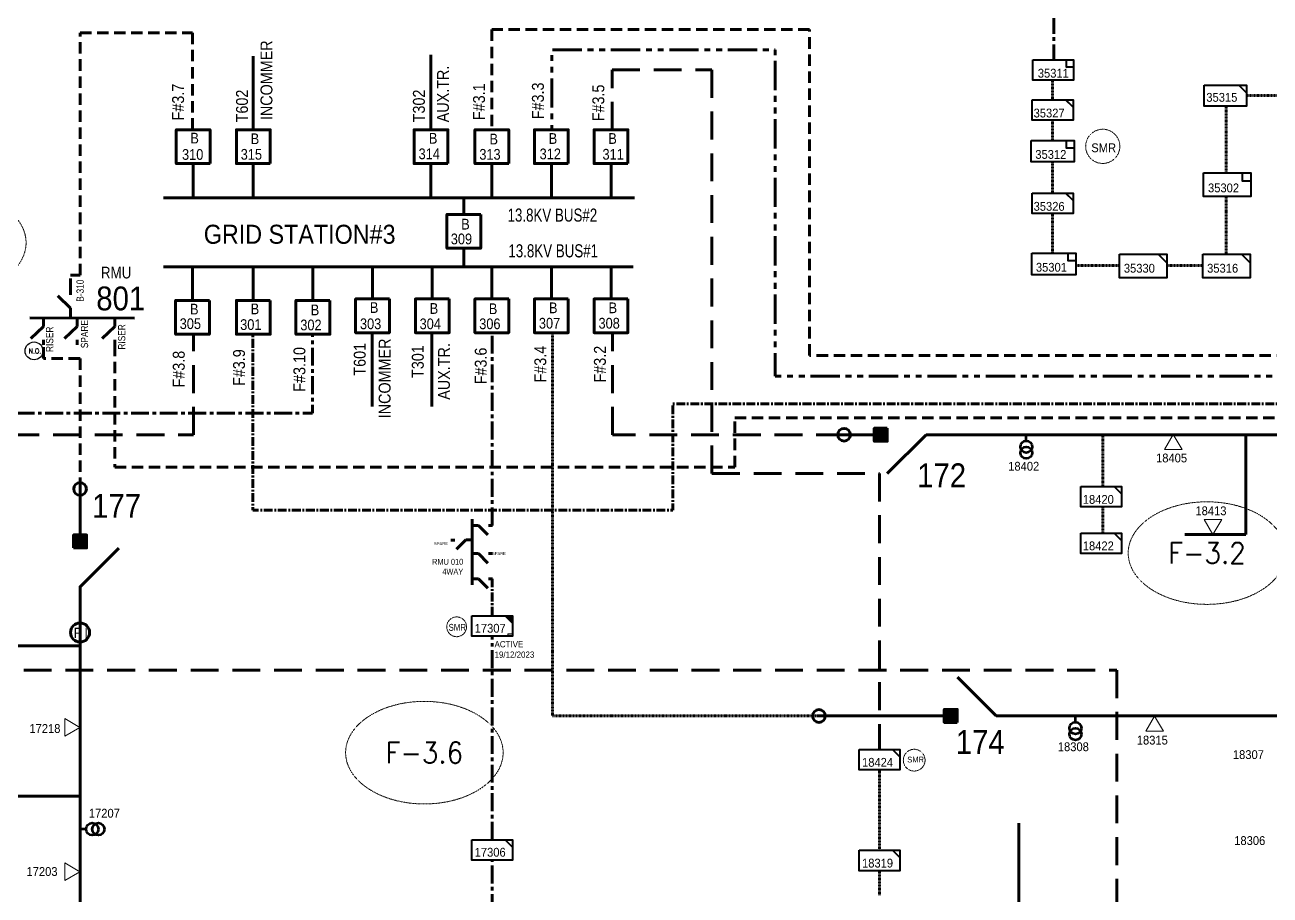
# Model space of a CAD drawing. Header units: metres. Extents: x 65984 to 144644, y -19036 to 23726.
# Drawn here: x 118942 to 119464, y 21944 to 22309 of the extents above; entities that cross this region are included whole.
import ezdxf
from ezdxf.enums import TextEntityAlignment as Align

# ---------------------------------------------------------------- set-up
doc = ezdxf.new("R2010")
doc.units = ezdxf.units.M
doc.header["$MEASUREMENT"] = 0
for name, pattern in [('( Center )', [2, 1.25, -0.25, 0.25, -0.25]), ('( Phantom )', [2.5, 1.25, -0.25, 0.25, -0.25, 0.25, -0.25]), ('DGN Style 3', [0.013877, 0, -0.013877]), ('HIDDEN2', [2381.25, 1587.5, -793.75])]:
    doc.linetypes.add(name, pattern=pattern)
doc.layers.get('0').update_dxf_attribs({"color": 95, "lineweight": 40})
for name, color, linetype, lineweight in [('ABS', 7, 'Continuous', 40), ('ABS NUMBER', 112, 'Continuous', 30), ('CONTRACTOR NAME', 95, 'Continuous', 40), ('d_eos', 111, 'Continuous', 40), ('d_eos no', 121, 'Continuous', 40), ('d_oh branch', 94, 'Continuous', 40), ('d_switch', 95, 'Continuous', 40), ('d_tf', 1, 'Continuous', 40), ('d_tf no', 6, 'Continuous', 40), ('d_tf_200', 1, 'Continuous', 40), ('d_ug cable', 95, 'Continuous', 40), ('d_ug main line', 95, 'Continuous', 40), ('EARTH FAULT INDICATOR', 95, 'Continuous', 40), ('FDR  1  05', 172, 'Continuous', 40), ('FDR  1  16', 234, 'Continuous', 40), ('fedr no', 95, 'Continuous', 40), ('GRID STATION 01', 7, 'Continuous', 40), ('Level 37', 7, 'Continuous', 0), ('O H MAIN FEEDER', 4, 'Continuous', 100), ('SW N O', 114, 'Continuous', 30)]:
    doc.layers.add(name, color=color, linetype=linetype, lineweight=lineweight)
doc.styles.add('NASKHF', font='naskhf.shx', dxfattribs={"height": 8})
doc.styles.add('Style-Andalus', font='andlso.ttf')
doc.styles.add('Style-Arial', font='arial.ttf')
doc.styles.add('Style-ENGINEERING', font='ENGINEERING.shx')
doc.styles.add('Style-msdefault', font='msdefault.shx')
doc.styles.add('Style-STANDARD', font='STANDARD.shx')

# ---------------------------------------------------------------- blocks, each defined once
blk = doc.blocks.new('TFU_36')
at = {"layer": 'd_tf_200', "color": 17, "linetype": 'Continuous', "lineweight": 53}
blk.add_line((0, 10), (0, 0), dxfattribs=at)
for centre in [(0, 30), (0, 20)]:
    blk.add_circle(centre, 10, dxfattribs=at)
blk = doc.blocks.new('TF3')
at = {"color": 0, "linetype": 'ByBlock', "lineweight": -2}
for p, q in [((11.3, 9), (18.3, 9)), ((18.3, 9), (18.3, 2))]:
    blk.add_line(p, q, dxfattribs=at)
at = {"color": 0, "linetype": 'ByBlock', "lineweight": -2, "flags": 128}
blk.add_lwpolyline([(18.3, 2), (11.3, 2), (11.3, 9)], dxfattribs=at)
at = {"color": 0, "linetype": 'ByBlock', "lineweight": -2}
blk.add_3dface([(-21.7, 9), (18.3, 9), (18.3, -11), (-21.7, -11)], dxfattribs=at)
blk = doc.blocks.new('TF_8')
at = {"color": 0, "linetype": 'ByBlock', "lineweight": -2}
blk.add_line((6.3, 4.95), (9.9, 1.35), dxfattribs=at)
blk.add_3dface([(-10.1, 4.95), (9.9, 4.95), (9.9, -5.05), (-10.1, -5.05)], dxfattribs=at)
blk = doc.blocks.new('ABS2_1_1')
at = {"color": 0, "linetype": 'ByBlock', "lineweight": -2, "ltscale": 500}
for q in [(-29900, 43500), (0, 0)]:
    blk.add_line((0, 13600), q, dxfattribs=at)
at = {"color": 0, "linetype": 'ByBlock', "lineweight": -2, "ltscale": 500, "flags": 128}
for points in [[(5000, 43600), (-5000, 43600), (-5000, 53600), (5000, 53600)], [(3791, 49653), (3791, 49653), (3791, 49653)]]:
    blk.add_lwpolyline(points, close=True, dxfattribs=at)
at = {"color": 0, "linetype": 'ByBlock', "lineweight": -2, "ltscale": 500}
for points in [[(5000, 43600), (-5000, 43600), (5000, 53600), (-5000, 53600)], [(3791, 49653), (3791, 49653), (3791, 49653)]]:
    blk.add_solid(points, dxfattribs=at)
blk = doc.blocks.new('TFU_53')
at = {"layer": 'd_tf_200', "color": 214, "linetype": 'Continuous', "lineweight": 53}
blk.add_line((0, 10), (0, 0), dxfattribs=at)
for centre in [(0, 30), (0, 20)]:
    blk.add_circle(centre, 10, dxfattribs=at)
blk = doc.blocks.new('TFU_52')
at = {"layer": 'd_tf_200', "color": 111, "linetype": 'Continuous', "lineweight": 53}
blk.add_line((0, 10), (0, 0), dxfattribs=at)
at = {"layer": 'd_tf_200', "color": 111, "linetype": 'Continuous', "lineweight": 53, "extrusion": (0, 0, -1)}
for centre in [(0, 30), (0, 20)]:
    blk.add_circle(centre, 10, dxfattribs=at)
blk = doc.blocks.new('*U906')
at = {"layer": 'EARTH FAULT INDICATOR', "color": 2, "linetype": 'Continuous', "lineweight": 100}
blk.add_circle((0.02, 0.13), 4, dxfattribs=at)
at = {"layer": 'EARTH FAULT INDICATOR', "color": 2, "lineweight": 140, "style": 'Style-Andalus', "width": 0.9}
blk.add_text('F I', height=4.234, dxfattribs=at).set_placement((-2.61, 2.11), align=Align.TOP_LEFT)
blk = doc.blocks.new('exist.us-1000kva')
at = {"color": 0, "linetype": 'ByBlock', "lineweight": -2, "flags": 128}
blk.add_lwpolyline([(40, 12.9), (32.8, 20), (40, 20)], close=True, dxfattribs=at)
at = {"color": 0, "linetype": 'ByBlock', "lineweight": -2, "extrusion": (0, 0, -1)}
blk.add_solid([(-40, 12.9), (-32.8, 20), (-40, 20)], dxfattribs=at)
at = {"color": 0, "linetype": 'ByBlock', "lineweight": -2, "xscale": 2, "yscale": 2}
blk.add_blockref('TF_8', (20.2, 10.1), dxfattribs=at)
blk = doc.blocks.new('TRA1_278')
at = {"layer": 'd_tf', "color": 214, "linetype": 'Continuous', "lineweight": 0, "ltscale": 0.000236361, "extrusion": (0, 0, -1), "flags": 128}
blk.add_lwpolyline([(-10, -17), (0, 0), (10, -17)], close=True, dxfattribs=at)
blk = doc.blocks.new('TRA1_277')
at = {"layer": 'd_tf', "color": 214, "linetype": 'Continuous', "lineweight": 0, "ltscale": 0.000236361, "xscale": 1.000046566207833, "yscale": 1.000046566207833, "zscale": 1.000046566207833, "rotation": 180}
blk.add_blockref('TRA1_278', (0, 0), dxfattribs=at)
blk = doc.blocks.new('TRA1_270')
at = {"layer": 'd_tf', "color": 17, "linetype": 'Continuous', "lineweight": 0, "ltscale": 0.000236361, "flags": 128}
blk.add_lwpolyline([(10, -17), (0, 0), (-10, -17)], close=True, dxfattribs=at)
blk = doc.blocks.new('TRA1_269')
at = {"layer": 'd_tf', "color": 17, "linetype": 'Continuous', "lineweight": 0, "ltscale": 0.000236361, "xscale": 1.000046566207833, "yscale": 1.000046566207833, "zscale": 1.000046566207833, "rotation": 180}
blk.add_blockref('TRA1_270', (0, 0), dxfattribs=at)
blk = doc.blocks.new('TRA1_268')
at = {"layer": 'd_tf', "color": 111, "linetype": 'Continuous', "lineweight": 0, "ltscale": 0.000236361, "flags": 128}
blk.add_lwpolyline([(10, -17), (0, 0), (-10, -17)], close=True, dxfattribs=at)
blk = doc.blocks.new('TRA1_267')
at = {"layer": 'd_tf', "color": 111, "linetype": 'Continuous', "lineweight": 0, "ltscale": 0.000236361, "xscale": 1.000046566207833, "yscale": 1.000046566207833, "zscale": 1.000046566207833, "rotation": 180}
blk.add_blockref('TRA1_268', (0, 0), dxfattribs=at)
blk = doc.blocks.new('*U1892')
at = {"layer": 'FDR  1  05', "color": 214, "linetype": 'Continuous', "lineweight": 40, "flags": 128}
blk.add_lwpolyline([(8.53, 4.26), (8.53, 1.19), (5.45, 4.26)], dxfattribs=at)
blk.add_lwpolyline([(5.45, 4.26), (8.53, 4.26), (8.53, 1.19)], close=True, dxfattribs=at)
at = {"layer": 'FDR  1  05', "color": 214, "linetype": 'Continuous', "lineweight": 40, "xscale": 0.8535245333131425, "yscale": 0.8535245333131425, "zscale": 0.4267622666565712, "rotation": 359.9999999999999}
blk.add_blockref('TF_8', (0.08, 0.04), dxfattribs=at)
blk = doc.blocks.new('*U2267')
at = {"layer": 'FDR  1  05', "color": 120, "linetype": 'Continuous', "lineweight": 40, "flags": 128}
blk.add_lwpolyline([(8.53, 4.26), (8.53, 1.19), (5.45, 4.26)], dxfattribs=at)
blk.add_lwpolyline([(5.45, 4.26), (8.53, 4.26), (8.53, 1.19)], close=True, dxfattribs=at)
at = {"layer": 'FDR  1  05', "color": 120, "linetype": 'Continuous', "lineweight": 40, "xscale": 0.8535245333131425, "yscale": 0.8535245333131425, "zscale": 0.4267622666565712, "rotation": 359.9999999999999}
blk.add_blockref('TF_8', (0.08, 0.04), dxfattribs=at)
blk = doc.blocks.new('*U2069')
at = {"layer": 'FDR  1  05', "color": 21, "linetype": 'Continuous', "lineweight": 40, "flags": 128}
blk.add_lwpolyline([(8.53, 4.26), (8.53, 1.19), (5.45, 4.26)], dxfattribs=at)
blk.add_lwpolyline([(5.45, 4.26), (8.53, 4.26), (8.53, 1.19)], close=True, dxfattribs=at)
at = {"layer": 'FDR  1  05', "color": 21, "linetype": 'Continuous', "lineweight": 40, "xscale": 0.8535245333131425, "yscale": 0.8535245333131425, "zscale": 0.4267622666565712, "rotation": 359.9999999999999}
blk.add_blockref('TF_8', (0.08, 0.04), dxfattribs=at)
blk = doc.blocks.new('*U1767')
at = {"layer": 'FDR  1  05', "color": 2, "linetype": 'Continuous', "lineweight": 40, "flags": 128}
blk.add_lwpolyline([(8.53, 4.26), (8.53, 1.19), (5.45, 4.26)], dxfattribs=at)
blk.add_lwpolyline([(5.45, 4.26), (8.53, 4.26), (8.53, 1.19)], close=True, dxfattribs=at)
at = {"layer": 'FDR  1  05', "color": 2, "linetype": 'Continuous', "lineweight": 40, "xscale": 0.8535245333131425, "yscale": 0.8535245333131425, "zscale": 0.4267622666565712, "rotation": 359.9999999999999}
blk.add_blockref('TF_8', (0.08, 0.04), dxfattribs=at)
blk = doc.blocks.new('*U3616')
at = {"layer": 'SW N O', "color": 3, "ltscale": 0.426762}
blk.add_circle((0, 0), 16.8, dxfattribs=at)
at = {"layer": 'SW N O', "color": 3, "style": 'Style-STANDARD'}
blk.add_text('N.O.', height=9.6, dxfattribs=at).set_placement((1.7, -0.2), align=Align.MIDDLE_CENTER)

msp = doc.modelspace()

# ---------------------------------------------------------------- linework, layer by layer
at = {"layer": 'CONTRACTOR NAME', "color": 7, "lineweight": 13, "ltscale": 0.498271, "flags": 128}
msp.add_lwpolyline([(119146.22, 22052.4), (119144.22, 22052.4), (119144.22, 22053.39), (119146.22, 22053.39)], close=True, dxfattribs=at)
at = {"layer": 'd_eos', "color": 94, "linetype": 'Continuous', "lineweight": 211, "ltscale": 0.534681}
for p, q in [((118960.85, 22189.9), (118955.56, 22195.04)), ((118960.85, 22195.53), (118960.85, 22197.67)), ((118960.85, 22186.39), (118960.85, 22189.9))]:
    msp.add_line(p, q, dxfattribs=at)
at = {"layer": 'd_eos', "color": 94, "linetype": 'Continuous', "lineweight": 211, "ltscale": 0.460401}
msp.add_line((118943.82, 22185.82), (118987.7, 22185.81), dxfattribs=at)
at = {"layer": 'd_eos', "color": 94, "linetype": 'Continuous', "lineweight": 211, "ltscale": 0.413012}
for p, q in [((118949.59, 22185.81), (118949.59, 22182.3)), ((118963.63, 22185.81), (118963.63, 22182.3)), ((118979.4, 22185.81), (118979.4, 22182.3)), ((118949.59, 22182.3), (118944.28, 22177.15)), ((118963.63, 22182.3), (118958.33, 22177.15)), ((118979.4, 22182.3), (118974.1, 22177.15)), ((118949.58, 22176.66), (118949.58, 22174.52)), ((118963.63, 22176.66), (118963.63, 22174.52)), ((118979.4, 22176.66), (118979.4, 22174.52))]:
    msp.add_line(p, q, dxfattribs=at)
at = {"layer": 'd_eos', "color": 1, "linetype": 'Continuous', "lineweight": 211, "ltscale": 0.345301}
msp.add_line((119129.28, 22073.99), (119129.28, 22101.49), dxfattribs=at)
at = {"layer": 'd_eos', "color": 1, "linetype": 'Continuous', "lineweight": 211, "ltscale": 0.309759}
for p, q in [((119129.28, 22098.87), (119131.92, 22098.87)), ((119131.92, 22098.87), (119135.78, 22094.9)), ((119136.14, 22098.87), (119137.75, 22098.87)), ((119129.28, 22087.05), (119131.92, 22087.05)), ((119131.92, 22087.05), (119135.78, 22083.07)), ((119136.14, 22087.04), (119137.75, 22087.04)), ((119129.28, 22076.51), (119131.92, 22076.51)), ((119131.92, 22076.51), (119135.78, 22072.53)), ((119136.14, 22076.51), (119137.75, 22076.51))]:
    msp.add_line(p, q, dxfattribs=at)
at = {"layer": 'd_eos', "color": 1, "linetype": 'Continuous', "lineweight": 211, "ltscale": 0.401011}
for p, q in [((119121.99, 22092.68), (119120.39, 22092.68)), ((119126.56, 22092.82), (119122.71, 22088.85)), ((119129.22, 22092.74), (119126.58, 22092.74))]:
    msp.add_line(p, q, dxfattribs=at)
at = {"layer": 'd_oh branch', "color": 214, "linetype": 'Continuous', "lineweight": 100}
for p in [(119453.67, 22136.84), (119428.07, 22095.06)]:
    msp.add_line(p, (119453.67, 22095.06), dxfattribs=at)
at = {"layer": 'd_oh branch', "color": 17, "linetype": 'Continuous', "lineweight": 100}
for p, q in [((118824.17, 22048.3), (118964.84, 22048.3)), ((118936.64, 21985.36), (118964.84, 21985.36))]:
    msp.add_line(p, q, dxfattribs=at)
at = {"layer": 'd_oh branch', "color": 21, "linetype": 'Continuous', "lineweight": 100}
msp.add_line((119358.42, 21974.08), (119358.42, 21891.63), dxfattribs=at)
at = {"layer": 'd_ug cable', "color": 214, "linetype": 'DGN Style 3', "lineweight": 100}
for p, q in [((119393.71, 22115.11), (119393.71, 22136.84)), ((119393.71, 22095.65), (119393.71, 22106.58))]:
    msp.add_line(p, q, dxfattribs=at)
at = {"layer": 'd_ug cable', "color": 21, "linetype": 'DGN Style 3', "lineweight": 100}
for p, q in [((119300.06, 21996.35), (119300.06, 21962.63)), ((119300.06, 21943.86), (119300.06, 21954.1))]:
    msp.add_line(p, q, dxfattribs=at)
at = {"layer": 'd_ug cable', "color": 6, "linetype": 'HIDDEN2', "lineweight": 158, "ltscale": 0.003}
for points in [[(118960.85, 22197.67), (118960.85, 22203.78), (118964.84, 22203.78), (118964.84, 22305.33), (119012, 22305.33), (119012, 22264.72)], [(118964.84, 22114.14), (118964.84, 22168.83), (118949.58, 22168.83), (118949.58, 22174.52)], [(118979.4, 22174.52), (118979.4, 22123.32), (119239.43, 22123.32), (119239.43, 22143.93), (119743.49, 22143.93), (119743.49, 21646.21), (119851.78, 21646.21)]]:
    msp.add_lwpolyline(points, dxfattribs=at)
at = {"layer": 'd_ug cable', "color": 18, "linetype": 'HIDDEN2', "lineweight": 158, "ltscale": 0.003}
msp.add_lwpolyline([(120505.96, 22253.17), (120521.49, 22253.17), (120521.49, 22170.14), (119270.76, 22170.14), (119270.76, 22306.71), (119137.57, 22306.71), (119137.57, 22264.72)], dxfattribs=at)
at = {"layer": 'd_ug cable', "color": 120, "linetype": 'DGN Style 3', "lineweight": 100, "flags": 128}
for points in [[(119372.66, 22285.39), (119372.66, 22277.25)], [(119454.41, 22279.11), (119493.39, 22279.11)], [(119445.45, 22246.65), (119445.45, 22274.51)], [(119372.66, 22268.72), (119372.66, 22260.18)], [(119372.66, 22251.19), (119372.66, 22238.13)], [(119445.45, 22212.51), (119445.45, 22236.75)], [(119445.45, 22236.67), (119445.45, 22236.69)], [(119372.66, 22229.6), (119372.66, 22213.26)], [(119382.62, 22207.86), (119400.6, 22207.86)], [(119420.53, 22207.86), (119435.62, 22207.86)]]:
    msp.add_lwpolyline(points, dxfattribs=at)
at = {"layer": 'd_ug cable', "color": 111, "linetype": 'DGN Style 3', "lineweight": 211, "flags": 128}
msp.add_lwpolyline([(119274.64, 22018.95), (119209.22, 22018.95), (119209.22, 22018.95), (119162.93, 22018.95), (119162.93, 22179.6)], dxfattribs=at)
at = {"layer": 'd_ug cable', "color": 1, "linetype": 'DGN Style 3', "lineweight": 13}
msp.add_circle((119393.67, 22257.78), 7.17, dxfattribs=at)
at = {"layer": 'd_ug cable', "color": 2, "linetype": 'DGN Style 3', "lineweight": 13}
for centre, radius in [((119122.76, 22056.34), 4.15), ((119314.61, 22000.43), 4.56)]:
    msp.add_circle(centre, radius, dxfattribs=at)
at = {"layer": 'd_ug main line', "color": 22, "linetype": '( Phantom )', "lineweight": 158, "ltscale": 9.8, "flags": 128}
msp.add_lwpolyline([(119851.78, 22117.3), (119851.78, 22161.41), (119256.34, 22161.41), (119256.34, 22298.25), (119162.72, 22298.25), (119162.72, 22264.72)], dxfattribs=at)
at = {"layer": 'd_ug main line', "color": 21, "linetype": 'HIDDEN2', "lineweight": 140, "ltscale": 0.00735}
msp.add_lwpolyline([(119187.93, 22264.72), (119187.93, 22289.83), (119229.8, 22289.83), (119229.8, 22120.6), (119300.06, 22120.6), (119300.06, 22004.88)], dxfattribs=at)
at = {"layer": 'd_ug main line', "color": 214, "linetype": 'HIDDEN2', "lineweight": 140, "ltscale": 0.00735}
msp.add_lwpolyline([(119285.24, 22136.84), (119188.16, 22136.84), (119188.16, 22179.6)], dxfattribs=at)
at = {"layer": 'd_ug main line', "color": 3, "linetype": 'HIDDEN2', "lineweight": 140, "ltscale": 0.00735}
for points in [[(118918.53, 22114.04), (118918.53, 22136.84), (119012.38, 22136.84), (119012.38, 22179.01)], [(118906.23, 22084.8), (118906.23, 22038.14), (119399.59, 22038.14), (119399.59, 21835.93), (119441.95, 21835.93), (119441.95, 21716.98), (119474.84, 21716.98)]]:
    msp.add_lwpolyline(points, dxfattribs=at)
at = {"layer": 'd_ug main line', "color": 5, "linetype": '( Center )', "lineweight": 158, "ltscale": 2.94, "flags": 128}
msp.add_lwpolyline([(119664.54, 22113.68), (119664.54, 22149.87), (119213.4, 22149.87), (119213.4, 22105.28), (119037.25, 22105.28), (119037.25, 22179.01)], dxfattribs=at)
at = {"layer": 'FDR  1  16', "color": 120, "linetype": '( Center )', "lineweight": 140, "ltscale": 6, "flags": 128}
for points in [[(119373.12, 22312.51), (119373.12, 22293.99)], [(118874.84, 22166.52), (118874.84, 22166.52), (118874.84, 22145.92), (119062.3, 22145.92), (119062.3, 22179.01)]]:
    msp.add_lwpolyline(points, dxfattribs=at)
at = {"layer": 'FDR  1  16', "color": 1, "linetype": '( Center )', "lineweight": 140, "ltscale": 6, "flags": 128}
for points in [[(119137.69, 22098.87), (119137.69, 22179.6)], [(119137.69, 21967.03), (119137.69, 22052.4)], [(119137.69, 21936.77), (119137.69, 21958.49)]]:
    msp.add_lwpolyline(points, dxfattribs=at)
at = {"layer": 'FDR  1  16', "color": 1, "linetype": '( Center )', "lineweight": 140, "ltscale": 3, "flags": 128}
msp.add_lwpolyline([(119137.69, 22060.94), (119137.69, 22076.51)], dxfattribs=at)
at = {"layer": 'fedr no', "color": 82, "linetype": 'DGN Style 3', "lineweight": 13, "true_color": 0x1dc70e}
for centre in [(118909.2, 22217.38), (119437.37, 22087.25), (119109.23, 22003.58)]:
    msp.add_ellipse(centre, major_axis=(33.02, 0), ratio=0.651175, dxfattribs=at)
at = {"layer": 'GRID STATION 01', "lineweight": 140, "ltscale": 30}
for p, q in [((119037.5, 22264.72), (119037.5, 22295.55)), ((119111.96, 22265.25), (119111.96, 22296.08)), ((119087.31, 22148.77), (119087.31, 22179.6)), ((119112.38, 22148.77), (119112.38, 22179.6))]:
    msp.add_line(p, q, dxfattribs=at)
at = {"layer": 'GRID STATION 01', "lineweight": 211, "ltscale": 0.379284}
for p, q in [((119012.31, 22236.23), (119012.31, 22250.52)), ((119037.5, 22236.24), (119037.5, 22250.53)), ((119111.98, 22236.24), (119111.98, 22250.53)), ((119137.5, 22236.24), (119137.5, 22250.53)), ((119162.5, 22236.24), (119162.5, 22250.53)), ((119187.5, 22236.24), (119187.5, 22250.53)), ((119197.36, 22236.24), (118999.81, 22236.24)), ((119125.74, 22229.22), (119125.74, 22236.24)), ((119125.74, 22215.03), (119125.74, 22208.02)), ((119196.78, 22207.32), (118999.89, 22207.32)), ((119062.5, 22207.76), (119062.5, 22193.2)), ((119087.5, 22207.32), (119087.5, 22193.79)), ((119112.56, 22207.32), (119112.56, 22193.79)), ((119162.5, 22207.32), (119162.5, 22193.79)), ((119187.5, 22207.32), (119187.5, 22193.79))]:
    msp.add_line(p, q, dxfattribs=at)
at = {"layer": 'GRID STATION 01', "color": 3, "lineweight": 211, "ltscale": 0.379284}
msp.add_line((119012.01, 22207.32), (119012.01, 22193.2), dxfattribs=at)
at = {"layer": 'GRID STATION 01', "color": 5, "lineweight": 211, "ltscale": 0.379284}
msp.add_line((119037.5, 22207.32), (119037.5, 22193.2), dxfattribs=at)
at = {"layer": 'GRID STATION 01', "color": 1, "lineweight": 211, "ltscale": 0.379284}
msp.add_line((119137.5, 22207.32), (119137.5, 22193.79), dxfattribs=at)
at = {"layer": 'GRID STATION 01', "color": 1, "lineweight": 106, "ltscale": 0.379284, "flags": 128}
for points in [[(119019.4, 22250.52), (119005.21, 22250.52), (119005.21, 22264.72), (119019.4, 22264.72)], [(119044.59, 22250.53), (119030.4, 22250.53), (119030.4, 22264.72), (119044.59, 22264.72)], [(119119.08, 22250.53), (119104.88, 22250.53), (119104.88, 22264.72), (119119.08, 22264.72)], [(119144.59, 22250.53), (119130.4, 22250.53), (119130.4, 22264.72), (119144.59, 22264.72)], [(119169.59, 22250.53), (119155.4, 22250.53), (119155.4, 22264.72), (119169.59, 22264.72)], [(119194.59, 22250.53), (119180.4, 22250.53), (119180.4, 22264.72), (119194.59, 22264.72)], [(119069.59, 22193.2), (119055.4, 22193.2), (119055.4, 22179.01), (119069.59, 22179.01)], [(119094.59, 22193.79), (119080.4, 22193.79), (119080.4, 22179.6), (119094.59, 22179.6)], [(119119.66, 22193.79), (119105.47, 22193.79), (119105.47, 22179.6), (119119.66, 22179.6)], [(119144.59, 22193.79), (119130.4, 22193.79), (119130.4, 22179.6), (119144.59, 22179.6)], [(119169.59, 22193.79), (119155.4, 22193.79), (119155.4, 22179.6), (119169.59, 22179.6)], [(119194.59, 22193.79), (119180.4, 22193.79), (119180.4, 22179.6), (119194.59, 22179.6)]]:
    msp.add_lwpolyline(points, close=True, dxfattribs=at)
at = {"layer": 'GRID STATION 01', "lineweight": 106, "ltscale": 0.379284, "flags": 128}
msp.add_lwpolyline([(119132.84, 22229.22), (119118.65, 22229.22), (119118.65, 22215.03), (119132.84, 22215.03)], close=True, dxfattribs=at)
at = {"layer": 'GRID STATION 01', "color": 3, "lineweight": 106, "ltscale": 0.379284, "flags": 128}
msp.add_lwpolyline([(119019.11, 22193.2), (119004.92, 22193.2), (119004.92, 22179.01), (119019.11, 22179.01)], close=True, dxfattribs=at)
at = {"layer": 'GRID STATION 01', "color": 5, "lineweight": 106, "ltscale": 0.379284, "flags": 128}
msp.add_lwpolyline([(119044.59, 22193.2), (119030.4, 22193.2), (119030.4, 22179.01), (119044.59, 22179.01)], close=True, dxfattribs=at)
at = {"layer": 'O H MAIN FEEDER', "color": 214, "lineweight": 211, "ltscale": 30}
for p, q in [((119282.35, 22136.84), (119300.8, 22136.84)), ((119324.41, 22136.84), (120314.19, 22136.84))]:
    msp.add_line(p, q, dxfattribs=at)
at = {"layer": 'O H MAIN FEEDER', "color": 6, "lineweight": 211, "ltscale": 0.488306}
msp.add_line((118964.84, 22094.88), (118964.84, 22114.14), dxfattribs=at)
at = {"layer": 'O H MAIN FEEDER', "color": 17, "lineweight": 211, "ltscale": 0.488306}
for p, q in [((118964.84, 22072.17), (118964.84, 22073.32)), ((118964.84, 21875.66), (118964.84, 22065.69))]:
    msp.add_line(p, q, dxfattribs=at)
at = {"layer": 'O H MAIN FEEDER', "color": 111, "lineweight": 211, "ltscale": 30}
for p, q in [((119328.66, 22018.95), (119274.26, 22018.95)), ((119474.84, 22018.95), (119353.55, 22018.95))]:
    msp.add_line(p, q, dxfattribs=at)
at = {"layer": 'O H MAIN FEEDER', "color": 214, "lineweight": 211, "ltscale": 0.488306}
msp.add_circle((119285.24, 22136.84), 2.66, dxfattribs=at)
at = {"layer": 'O H MAIN FEEDER', "color": 6, "lineweight": 211, "ltscale": 0.488306}
msp.add_circle((118964.84, 22114.14), 2.66, dxfattribs=at)
at = {"layer": 'O H MAIN FEEDER', "color": 111, "lineweight": 211, "ltscale": 0.488306}
msp.add_circle((119274.64, 22018.95), 2.66, dxfattribs=at)

# ---------------------------------------------------------------- block references
at = {"layer": 'ABS', "color": 7, "linetype": 'Continuous', "lineweight": 211, "ltscale": 0.812883, "xscale": 0.0005446322480400586, "zscale": 0.000360672857092237}
for p, yscale, rotation in [((119327.03, 22136.84), 0.0005446322480400586, 89.99999280080996), ((118964.84, 22065.69), -0.000544632248040059, 180.0000071993245), ((119356.39, 22018.95), -0.000544632248040059, 270.0000071993246)]:
    msp.add_blockref('ABS2_1_1', p, dxfattribs=dict(at, yscale=yscale, rotation=rotation))
at = {"layer": 'd_tf', "color": 214, "linetype": 'Continuous', "lineweight": 0, "ltscale": 0.000236361, "xscale": 0.37, "yscale": 0.37, "zscale": 0.37, "rotation": 180}
msp.add_blockref('TRA1_277', (119423.24, 22136.93), dxfattribs=at)
at = {"layer": 'd_tf', "color": 214, "linetype": 'Continuous', "lineweight": 0, "ltscale": 0.000236361, "extrusion": (0, 0, -1), "xscale": 0.37, "yscale": 0.37, "zscale": 0.37, "rotation": 359.9999999999999}
msp.add_blockref('TRA1_277', (-119439.86, 22095.06), dxfattribs=at)
at = {"layer": 'd_tf', "color": 17, "linetype": 'Continuous', "lineweight": 0, "ltscale": 0.000236361, "extrusion": (0, 0, -1), "xscale": 0.37, "yscale": 0.37, "zscale": 0.37}
for p, rotation in [((-118964.83, 22014.16), 270.0000074140263), ((-118964.83, 21953.66), 270.0000074137724)]:
    msp.add_blockref('TRA1_269', p, dxfattribs=dict(at, rotation=rotation))
at = {"layer": 'd_tf', "color": 111, "linetype": 'Continuous', "lineweight": 0, "ltscale": 0.000236361, "xscale": 0.37, "yscale": 0.37, "zscale": 0.37, "rotation": 180}
msp.add_blockref('TRA1_267', (119415.42, 22018.81), dxfattribs=at)
at = {"layer": 'd_tf no', "color": 121, "linetype": 'Continuous', "lineweight": 40, "xscale": 0.4267622666565712, "yscale": 0.4267622666565712, "zscale": 0.4267622666565712, "rotation": 359.9999999999999}
msp.add_blockref('exist.us-1000kva', (119129.15, 22052.4), dxfattribs=at)
at = {"layer": 'd_tf_200', "color": 214, "linetype": 'Continuous', "lineweight": 53, "xscale": 0.25, "yscale": 0.25, "zscale": 0.25, "rotation": 179.9999999999999}
msp.add_blockref('TFU_53', (119361.62, 22136.84), dxfattribs=at)
at = {"layer": 'd_tf_200', "color": 111, "linetype": 'Continuous', "lineweight": 53, "extrusion": (0, 0, -1), "xscale": 0.25, "yscale": 0.25, "zscale": 0.25, "rotation": 179.9999999999999}
msp.add_blockref('TFU_52', (-119382.2, 22018.85), dxfattribs=at)
at = {"layer": 'd_tf_200', "color": 17, "linetype": 'Continuous', "lineweight": 53, "xscale": 0.2560573599939425, "yscale": 0.2560573599939425, "zscale": 0.2560573599939425, "rotation": 269.9999993055243}
msp.add_blockref('TFU_36', (118964.84, 21971.55), dxfattribs=at)
at = {"layer": 'EARTH FAULT INDICATOR', "color": 2, "linetype": 'Continuous', "lineweight": 100}
msp.add_blockref('*U906', (118964.82, 22053.83), dxfattribs=at)
at = {"layer": 'FDR  1  05', "color": 120, "linetype": 'Continuous', "lineweight": 40, "rotation": 359.9999999999999}
for name, p, xscale, yscale, zscale in [('TF3', (119373.65, 22290.15), 0.4266530155163069, 0.4266530155163069, 0.1300771388769227), ('TF_8', (119445.18, 22279.06), 0.8897039711437568, 0.8897039711437568, 0.4267622666565712), ('TF3', (119373.45, 22256.18), 0.4500711499416055, 0.4500711499416055, 0.1300771388769227), ('TF3', (119446.69, 22242.23), 0.4937590520909962, 0.4937590520909962, 0.1300771388769227), ('TF3', (119373.92, 22208.91), 0.4610269132308437, 0.4610269132308437, 0.1300771388769227), ('TF_8', (119410.72, 22207.61), 0.9911682637940749, 0.9911682637940749, 0.4267622666565712), ('TF_8', (119445.63, 22207.61), 0.9911682637940749, 0.9911682637940749, 0.4267622666565712)]:
    msp.add_blockref(name, p, dxfattribs=dict(at, xscale=xscale, yscale=yscale, zscale=zscale))
at = {"layer": 'FDR  1  05', "color": 120, "linetype": 'Continuous', "lineweight": 40}
for p in [(119372.67, 22272.99), (119372.67, 22233.87)]:
    msp.add_blockref('*U2267', p, dxfattribs=at)
at = {"layer": 'FDR  1  05', "color": 214, "linetype": 'Continuous', "lineweight": 40}
for p in [(119392.98, 22110.85), (119392.98, 22091.38)]:
    msp.add_blockref('*U1892', p, dxfattribs=at)
at = {"layer": 'FDR  1  05', "color": 2, "linetype": 'Continuous', "lineweight": 40}
msp.add_blockref('*U1767', (119300.07, 22000.62), dxfattribs=at)
at = {"layer": 'FDR  1  05', "color": 1, "linetype": 'Continuous', "lineweight": 40, "xscale": 0.8535245333131425, "yscale": 0.8535245333131425, "zscale": 0.4267622666565712, "rotation": 359.9999999999999}
msp.add_blockref('TF_8', (119137.77, 21962.8), dxfattribs=at)
at = {"layer": 'FDR  1  05', "color": 21, "linetype": 'Continuous', "lineweight": 40}
msp.add_blockref('*U2069', (119300.07, 21958.37), dxfattribs=at)
at = {"layer": 'SW N O', "color": 3, "xscale": 0.222804259358005, "yscale": 0.222804259358005, "zscale": 0.222804259358005}
msp.add_blockref('*U3616', (118945.56, 22172.01), dxfattribs=at)

# ---------------------------------------------------------------- texts
at = {"layer": 'ABS NUMBER', "color": 7, "lineweight": 140, "style": 'Style-Arial', "width": 0.88}
msp.add_text('172', height=10, rotation=360, dxfattribs=at).set_placement((119336.36, 22124.86), align=Align.TOP_RIGHT)
for s, p in [('177', (118990.41, 22112.05)), ('174', (119352.54, 22013.05))]:
    msp.add_text(s, height=10, dxfattribs=at).set_placement(p, align=Align.TOP_RIGHT)
at = {"layer": 'CONTRACTOR NAME', "color": 7, "lineweight": 13, "style": 'Style-msdefault', "width": 0.945946}
msp.add_text('MTC', height=0.572, dxfattribs=at).set_placement((119144.57, 22053.19), align=Align.TOP_LEFT)
at = {"layer": 'd_eos no', "color": 7, "linetype": 'Continuous', "lineweight": 140, "style": 'Style-Arial', "width": 0.88}
msp.add_text('801', height=10, dxfattribs=at).set_placement((118971.66, 22199.01), align=Align.TOP_LEFT)
at = {"layer": 'd_switch', "color": 94, "linetype": 'Continuous', "lineweight": 30, "style": 'Style-ENGINEERING', "width": 0.857143}
for s, p in [('B-310', (118963.36, 22201.92)), ('SPARE', (118965.2, 22184.96)), ('RISER', (118950.58, 22182.2)), ('RISER', (118980.79, 22183.21))]:
    msp.add_text(s, height=3.04, rotation=89.9912, dxfattribs=at).set_placement(p, align=Align.TOP_RIGHT)
at = {"layer": 'd_switch', "color": 1, "linetype": 'Continuous', "lineweight": 30, "style": 'Style-ENGINEERING', "width": 0.857143}
for p in [(119119.08, 22091.83), (119143.39, 22087.67)]:
    msp.add_text('SPARE', height=1.239, rotation=359.9912, dxfattribs=at).set_placement(p, align=Align.TOP_RIGHT)
msp.add_text('SMR', height=2.89, rotation=0.0026, dxfattribs=at).set_placement((119119.36, 22057.56), align=Align.TOP_LEFT)
at = {"layer": 'd_tf no', "color": 120, "linetype": 'Continuous', "lineweight": 40, "style": 'Style-msdefault', "width": 0.945946}
for s, p in [('35311', (119366.44, 22290.28)), ('35315', (119437.1, 22280.17)), ('35327', (119364.67, 22273.59)), ('35312', (119365.4, 22256.24)), ('35302', (119437.81, 22242.2)), ('35326', (119364.67, 22234.47)), ('35301', (119365.64, 22208.92)), ('35330', (119402.52, 22208.52)), ('35316', (119437.43, 22208.52))]:
    msp.add_text(s, height=3.7, dxfattribs=at).set_placement(p, align=Align.TOP_LEFT)
at = {"layer": 'd_tf no', "color": 214, "linetype": 'Continuous', "lineweight": 40, "style": 'Style-msdefault', "width": 0.945946}
for s, p in [('18405', (119416.02, 22128.97)), ('18402', (119354.02, 22125.5)), ('18420', (119385.3, 22111.6)), ('18413', (119432.53, 22106.82)), ('18422', (119385.3, 22092.13))]:
    msp.add_text(s, height=3.7, dxfattribs=at).set_placement(p, align=Align.TOP_LEFT)
at = {"layer": 'd_tf no', "color": 121, "linetype": 'Continuous', "lineweight": 40, "style": 'Style-msdefault', "width": 0.945946}
msp.add_text('17307', height=3.7, dxfattribs=at).set_placement((119130.31, 22057.58), align=Align.TOP_LEFT)
at = {"layer": 'd_tf no', "color": 17, "linetype": 'Continuous', "lineweight": 40, "style": 'Style-msdefault', "width": 0.945946}
for s, p in [('17218', (118943.61, 22015.55)), ('17207', (118968.53, 21980.03)), ('17203', (118942.4, 21955.59))]:
    msp.add_text(s, height=3.7, dxfattribs=at).set_placement(p, align=Align.TOP_LEFT)
at = {"layer": 'd_tf no', "color": 111, "linetype": 'Continuous', "lineweight": 40, "style": 'Style-msdefault', "width": 0.945946}
for s, p in [('18308', (119374.83, 22007.9)), ('18315', (119407.94, 22010.69)), ('18307', (119448.24, 22004.61)), ('18306', (119448.8, 21968.57))]:
    msp.add_text(s, height=3.7, dxfattribs=at).set_placement(p, align=Align.TOP_LEFT)
at = {"layer": 'd_tf no', "color": 1, "linetype": 'Continuous', "lineweight": 40, "style": 'Style-msdefault', "width": 0.945946}
for s, height, p in [('SMR', 2.428, (119311.68, 22001.9)), ('17306', 3.7, (119130.31, 21963.67))]:
    msp.add_text(s, height=height, dxfattribs=at).set_placement(p, align=Align.TOP_LEFT)
at = {"layer": 'd_tf no', "color": 2, "linetype": 'Continuous', "lineweight": 40, "style": 'Style-msdefault', "width": 0.945946}
msp.add_text('18424', height=3.7, dxfattribs=at).set_placement((119292.74, 22001.37), align=Align.TOP_LEFT)
at = {"layer": 'd_tf no', "color": 21, "linetype": 'Continuous', "lineweight": 40, "style": 'Style-msdefault', "width": 0.945946}
msp.add_text('18319', height=3.7, dxfattribs=at).set_placement((119292.74, 21959.12), align=Align.TOP_LEFT)
at = {"layer": 'd_tf no', "color": 2, "linetype": 'Continuous', "lineweight": 40, "insert": (119388.86, 22259.02), "char_height": 3.7, "attachment_point": 1, "style": 'NASKHF'}
msp.add_mtext('\\Fmsdefault;\\H1x;\\W0.945946;SMR^I', dxfattribs=at)
at = {"layer": 'd_tf no', "color": 121, "linetype": 'Continuous', "lineweight": 40, "insert": (119138.66, 22050.37), "char_height": 2.6324, "attachment_point": 1, "style": 'NASKHF'}
msp.add_mtext('\\Fmsdefault;\\H1x;\\W0.945946;ACTIVE\\P19/12/2023', dxfattribs=at)
at = {"layer": 'fedr no', "color": 6, "linetype": 'Continuous', "lineweight": 40, "char_height": 8.852, "attachment_point": 5, "style": 'Style-STANDARD'}
for s, insert in [('F-3.2', (119437.37, 22087.25)), ('F-3.6', (119109.23, 22003.58))]:
    msp.add_mtext(s, dxfattribs=dict(at, insert=insert))
at = {"layer": 'GRID STATION 01', "linetype": 'Continuous', "lineweight": 40, "style": 'Style-msdefault', "width": 0.9}
for s, p in [('INCOMMER', (119040.52, 22268.77)), ('AUX.TR.', (119114.51, 22267.86)), ('F#3.7', (119003.45, 22268.65)), ('F#3.1', (119129.63, 22268.78)), ('F#3.3', (119154.33, 22269.15)), ('T602', (119030.26, 22267.84)), ('T302', (119104.43, 22267.86)), ('F#3.5', (119179.67, 22268.29)), ('T601', (119079.62, 22161.65)), ('INCOMMER', (119090.06, 22143.77)), ('T301', (119103.96, 22160.68)), ('AUX.TR.', (119114.94, 22151.54)), ('F#3.4', (119155.33, 22158.77)), ('F#3.10', (119054.33, 22154.9)), ('F#3.2', (119180.33, 22158.77))]:
    msp.add_text(s, height=5, rotation=90, dxfattribs=at).set_placement(p, align=Align.TOP_LEFT)
at = {"layer": 'GRID STATION 01', "linetype": 'Continuous', "lineweight": 40, "style": 'Style-msdefault', "width": 0.888889}
for s, p in [('B', (119011.12, 22263.48)), ('B', (119036.4, 22263.2)), ('B', (119111.12, 22263.4)), ('B', (119136.53, 22263.09)), ('B', (119161.36, 22263.31)), ('B', (119186.36, 22263.31)), ('310', (119007.62, 22256.62)), ('315', (119032.22, 22256.68)), ('314', (119106.8, 22256.89)), ('313', (119132.28, 22256.68)), ('312', (119157.56, 22256.86)), ('311', (119183.92, 22256.71)), ('B', (119124.68, 22227.4)), ('309', (119120.31, 22221.21)), ('B', (119061.58, 22191.44)), ('B', (119086.38, 22192.43)), ('B', (119111.46, 22192.05)), ('B', (119161.47, 22192.32)), ('B', (119186.47, 22192.32)), ('302', (119057.21, 22185.14)), ('303', (119082.23, 22185.62)), ('304', (119107.24, 22185.61)), ('307', (119157.25, 22185.87)), ('308', (119182.25, 22185.87))]:
    msp.add_text(s, height=4.5, dxfattribs=at).set_placement(p, align=Align.TOP_LEFT)
at = {"layer": 'GRID STATION 01', "linetype": 'Continuous', "lineweight": 40, "style": 'Style-Arial'}
for s, height, width, p in [('13.8KV BUS#2', 5.5, 0.727273, (119162.9, 22228.96)), ('GRID STATION#3', 7.9812, 0.877058, (119056.94, 22220.92)), ('13.8KV BUS#1', 5.5, 0.727273, (119163.25, 22213.98))]:
    msp.add_text(s, height=height, dxfattribs=dict(at, width=width)).set_placement(p, align=Align.MIDDLE_CENTER)
at = {"layer": 'GRID STATION 01', "color": 3, "linetype": 'Continuous', "lineweight": 40, "style": 'Style-msdefault', "width": 0.888889}
for s, p in [('B', (119010.97, 22191.78)), ('305', (119006.64, 22185.68))]:
    msp.add_text(s, height=4.5, dxfattribs=at).set_placement(p, align=Align.TOP_LEFT)
at = {"layer": 'GRID STATION 01', "color": 5, "linetype": 'Continuous', "lineweight": 40, "style": 'Style-msdefault', "width": 0.888889}
for s, p in [('B', (119036.41, 22191.88)), ('301', (119032, 22185.3))]:
    msp.add_text(s, height=4.5, dxfattribs=at).set_placement(p, align=Align.TOP_LEFT)
at = {"layer": 'GRID STATION 01', "color": 1, "linetype": 'Continuous', "lineweight": 40, "style": 'Style-msdefault', "width": 0.888889}
for s, p in [('B', (119136.26, 22191.94)), ('306', (119132.23, 22185.62))]:
    msp.add_text(s, height=4.5, dxfattribs=at).set_placement(p, align=Align.TOP_LEFT)
at = {"layer": 'GRID STATION 01', "color": 3, "linetype": 'Continuous', "lineweight": 40, "style": 'Style-msdefault', "width": 0.9}
msp.add_text('F#3.8', height=5, rotation=90, dxfattribs=at).set_placement((119003.74, 22156.67), align=Align.TOP_LEFT)
at = {"layer": 'GRID STATION 01', "color": 5, "linetype": 'Continuous', "lineweight": 40, "style": 'Style-msdefault', "width": 0.9}
msp.add_text('F#3.9', height=5, rotation=90, dxfattribs=at).set_placement((119029.01, 22157.32), align=Align.TOP_LEFT)
at = {"layer": 'GRID STATION 01', "color": 1, "linetype": 'Continuous', "lineweight": 40, "style": 'Style-msdefault', "width": 0.9}
msp.add_text('F#3.6', height=5, rotation=90, dxfattribs=at).set_placement((119130.36, 22158.01), align=Align.TOP_LEFT)
at = {"layer": 'Level 37', "color": 7, "linetype": 'Continuous', "lineweight": 100, "style": 'Style-msdefault', "width": 0.86}
msp.add_text('RMU', height=4.9, rotation=0.0004, dxfattribs=at).set_placement((118986.4, 22207.3), align=Align.TOP_RIGHT)
at = {"layer": 'Level 37', "color": 7, "linetype": 'Continuous', "lineweight": 13, "insert": (119125.52, 22084.84), "char_height": 2.4702, "attachment_point": 3, "rotation": 0.0004, "style": 'NASKHF'}
msp.add_mtext('\\Fmsdefault;\\H1x;\\W0.86;RMU 010\\P4WAY', dxfattribs=at)

doc.saveas('drawing.dxf')
